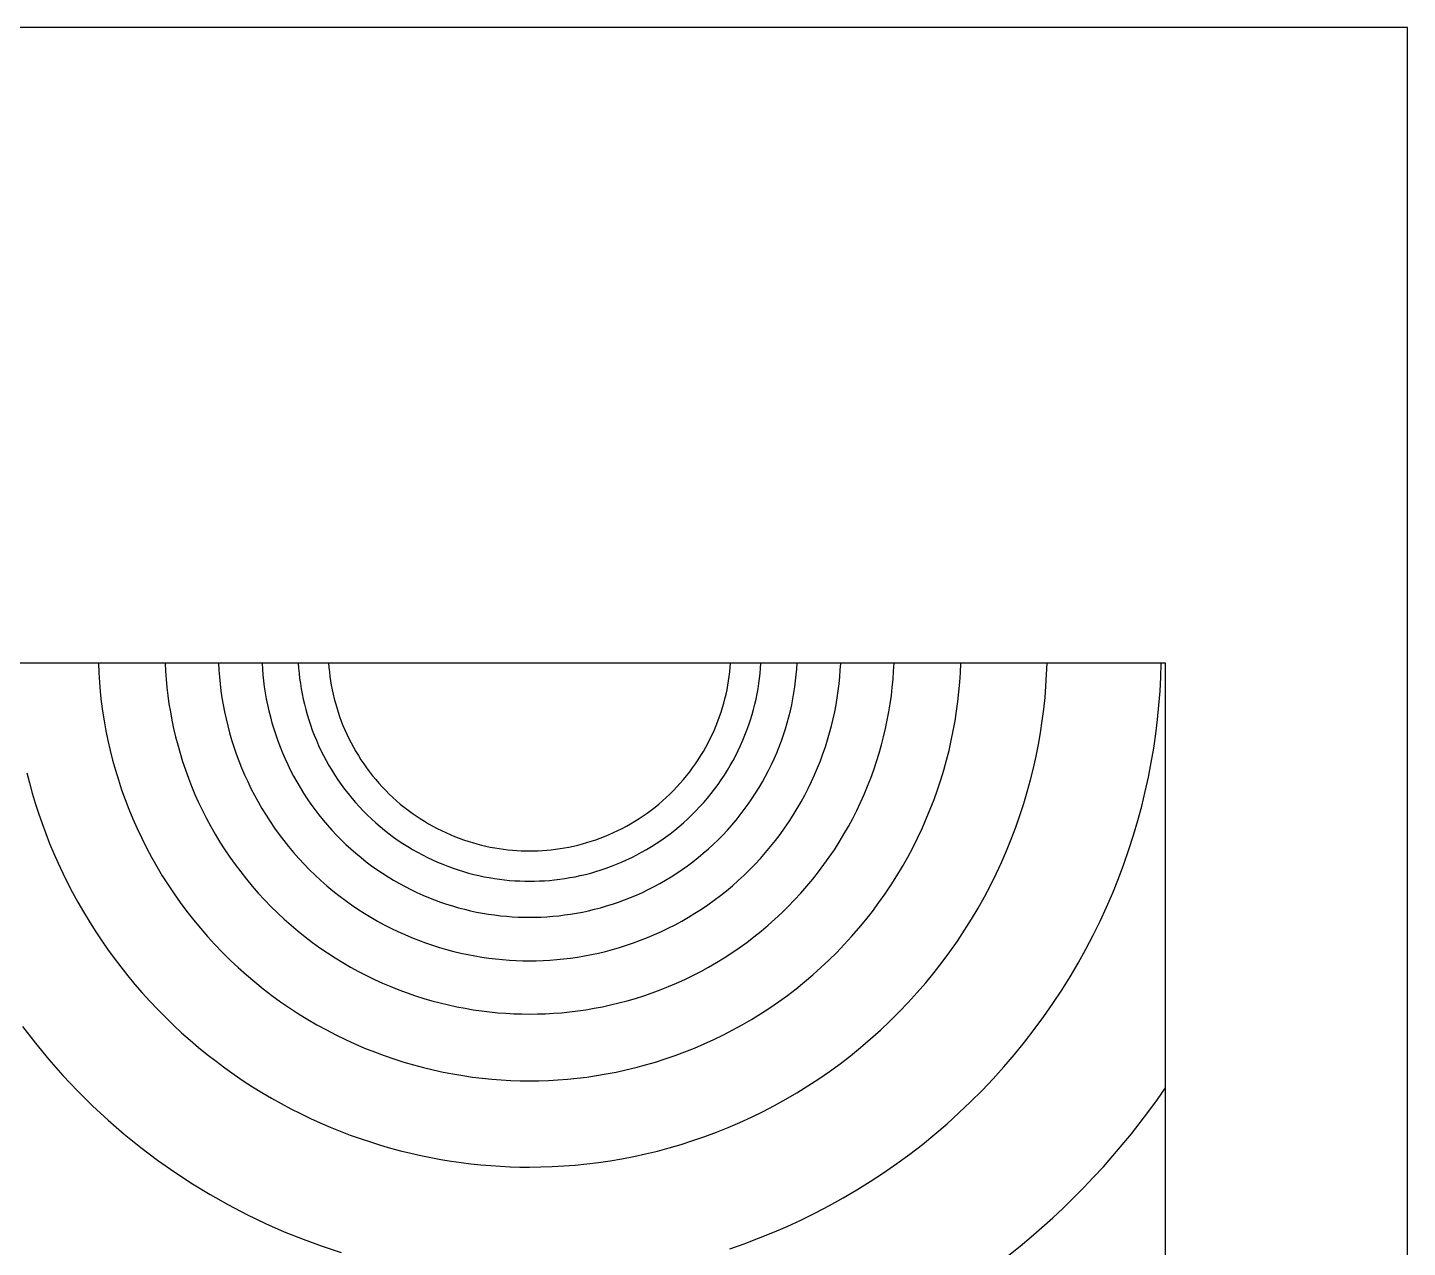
# Model space of a CAD drawing. Header units: millimetres. Extents: x -2212 to -1612, y 647 to 937.
# Drawn here: x -1680.2 to -1611.7, y 876.8 to 937.4 of the extents above; entities that cross this region are included whole.
import ezdxf

# ---------------------------------------------------------------- set-up
doc = ezdxf.new("R2010")
doc.units = ezdxf.units.MM
doc.header["$MEASUREMENT"] = 0
doc.layers.add('Default', color=18, linetype='Continuous', true_color=0x000000)
doc.layers.add('VF$DOT - Copy', color=20, linetype='Continuous', true_color=0xff4b00)

msp = doc.modelspace()

# ---------------------------------------------------------------- linework, layer by layer
at = {"layer": 'Default'}
msp.add_lwpolyline([(-2211.737, 647.384), (-1611.737, 647.384), (-1611.737, 937.384), (-2211.737, 937.384)], close=True, dxfattribs=at)
for points in [[(-1623.737, 905.839), (-1805.264, 905.839)], [(-1623.737, 678.93), (-1623.737, 905.839)]]:
    msp.add_lwpolyline(points, dxfattribs=at)
at = {"layer": 'VF$DOT - Copy'}
for points in [[(-1680.248, 900.4), (-1680.12, 899.898), (-1679.98, 899.396), (-1679.83, 898.895), (-1679.669, 898.394), (-1679.496, 897.894), (-1679.312, 897.396), (-1679.118, 896.899), (-1678.912, 896.405), (-1678.695, 895.913), (-1678.467, 895.423), (-1678.227, 894.937), (-1677.977, 894.455), (-1677.716, 893.976), (-1677.443, 893.501), (-1677.16, 893.032), (-1676.866, 892.567), (-1676.562, 892.107), (-1676.247, 891.653), (-1675.922, 891.206), (-1675.587, 890.765), (-1675.242, 890.33), (-1674.887, 889.903), (-1674.522, 889.483), (-1674.149, 889.07), (-1673.766, 888.666), (-1673.375, 888.27), (-1672.975, 887.883), (-1672.567, 887.504), (-1672.151, 887.135), (-1671.728, 886.775), (-1671.297, 886.424), (-1670.859, 886.084), (-1670.415, 885.753), (-1669.965, 885.432), (-1669.508, 885.122), (-1669.046, 884.823), (-1668.579, 884.534), (-1668.107, 884.256), (-1667.631, 883.988), (-1667.15, 883.732), (-1666.666, 883.487), (-1666.178, 883.252), (-1665.688, 883.029), (-1665.194, 882.817), (-1664.699, 882.616), (-1664.201, 882.427), (-1663.702, 882.248), (-1663.202, 882.081), (-1662.701, 881.924), (-1662.199, 881.779), (-1661.698, 881.645), (-1661.196, 881.521), (-1660.695, 881.408), (-1660.195, 881.306), (-1659.696, 881.214), (-1659.198, 881.133), (-1658.702, 881.061), (-1658.208, 881), (-1657.716, 880.949), (-1657.226, 880.907), (-1656.74, 880.875), (-1656.256, 880.853), (-1655.776, 880.839), (-1655.299, 880.835), (-1654.739, 880.841), (-1654.175, 880.86), (-1653.607, 880.891), (-1653.034, 880.935), (-1652.458, 880.992), (-1651.879, 881.063), (-1651.298, 881.148), (-1650.714, 881.247), (-1650.128, 881.361), (-1649.541, 881.488), (-1648.953, 881.631), (-1648.365, 881.788), (-1647.777, 881.961), (-1647.19, 882.148), (-1646.604, 882.351), (-1646.021, 882.569), (-1645.439, 882.802), (-1644.861, 883.051), (-1644.287, 883.315), (-1643.716, 883.594), (-1643.151, 883.888), (-1642.591, 884.198), (-1642.037, 884.522), (-1641.49, 884.862), (-1640.95, 885.216), (-1640.417, 885.584), (-1639.893, 885.966), (-1639.378, 886.362), (-1638.873, 886.772), (-1638.377, 887.195), (-1637.892, 887.631), (-1637.418, 888.079), (-1636.955, 888.539), (-1636.504, 889.011), (-1636.066, 889.493), (-1635.64, 889.987), (-1635.227, 890.49), (-1634.828, 891.003), (-1634.442, 891.525), (-1634.071, 892.055), (-1633.714, 892.594), (-1633.371, 893.14), (-1633.043, 893.692), (-1632.73, 894.251), (-1632.432, 894.815), (-1632.15, 895.384), (-1631.882, 895.958), (-1631.63, 896.535), (-1631.393, 897.116), (-1631.172, 897.699), (-1630.966, 898.284), (-1630.775, 898.871), (-1630.599, 899.459), (-1630.438, 900.047), (-1630.293, 900.635), (-1630.161, 901.222), (-1630.045, 901.808), (-1629.943, 902.393), (-1629.855, 902.975), (-1629.78, 903.554), (-1629.72, 904.131), (-1629.673, 904.704), (-1629.639, 905.274), (-1629.617, 905.839)], [(-1676.698, 905.839), (-1676.678, 905.369), (-1676.647, 904.895), (-1676.605, 904.419), (-1676.552, 903.939), (-1676.488, 903.458), (-1676.412, 902.974), (-1676.325, 902.488), (-1676.225, 902.001), (-1676.114, 901.514), (-1675.99, 901.025), (-1675.854, 900.537), (-1675.706, 900.049), (-1675.545, 899.563), (-1675.371, 899.077), (-1675.185, 898.593), (-1674.986, 898.111), (-1674.775, 897.633), (-1674.55, 897.157), (-1674.314, 896.685), (-1674.064, 896.218), (-1673.802, 895.755), (-1673.528, 895.297), (-1673.242, 894.845), (-1672.943, 894.399), (-1672.633, 893.959), (-1672.311, 893.527), (-1671.978, 893.102), (-1671.634, 892.685), (-1671.279, 892.277), (-1670.914, 891.877), (-1670.538, 891.487), (-1670.153, 891.106), (-1669.758, 890.735), (-1669.354, 890.375), (-1668.942, 890.025), (-1668.521, 889.686), (-1668.093, 889.358), (-1667.657, 889.042), (-1667.214, 888.738), (-1666.765, 888.445), (-1666.311, 888.164), (-1665.85, 887.896), (-1665.385, 887.64), (-1664.915, 887.397), (-1664.441, 887.166), (-1663.964, 886.947), (-1663.484, 886.742), (-1663.001, 886.549), (-1662.517, 886.369), (-1662.03, 886.201), (-1661.543, 886.046), (-1661.055, 885.904), (-1660.567, 885.774), (-1660.079, 885.656), (-1659.591, 885.55), (-1659.105, 885.456), (-1658.62, 885.375), (-1658.137, 885.304), (-1657.657, 885.246), (-1657.179, 885.198), (-1656.703, 885.161), (-1656.232, 885.136), (-1655.763, 885.12), (-1655.299, 885.115), (-1654.834, 885.12), (-1654.366, 885.136), (-1653.894, 885.161), (-1653.419, 885.198), (-1652.941, 885.246), (-1652.46, 885.304), (-1651.977, 885.375), (-1651.492, 885.456), (-1651.006, 885.55), (-1650.519, 885.656), (-1650.031, 885.774), (-1649.543, 885.904), (-1649.055, 886.046), (-1648.567, 886.201), (-1648.081, 886.369), (-1647.596, 886.549), (-1647.113, 886.742), (-1646.633, 886.947), (-1646.156, 887.166), (-1645.682, 887.397), (-1645.213, 887.64), (-1644.747, 887.896), (-1644.287, 888.164), (-1643.832, 888.445), (-1643.383, 888.738), (-1642.941, 889.042), (-1642.505, 889.358), (-1642.076, 889.686), (-1641.656, 890.025), (-1641.243, 890.375), (-1640.839, 890.735), (-1640.445, 891.106), (-1640.059, 891.487), (-1639.684, 891.877), (-1639.318, 892.277), (-1638.963, 892.685), (-1638.619, 893.102), (-1638.286, 893.527), (-1637.964, 893.959), (-1637.654, 894.399), (-1637.356, 894.845), (-1637.069, 895.297), (-1636.795, 895.755), (-1636.533, 896.218), (-1636.284, 896.685), (-1636.047, 897.157), (-1635.823, 897.633), (-1635.611, 898.111), (-1635.412, 898.593), (-1635.226, 899.077), (-1635.052, 899.563), (-1634.891, 900.049), (-1634.743, 900.537), (-1634.607, 901.025), (-1634.483, 901.514), (-1634.372, 902.001), (-1634.273, 902.488), (-1634.185, 902.974), (-1634.109, 903.458), (-1634.045, 903.939), (-1633.992, 904.419), (-1633.951, 904.895), (-1633.92, 905.369), (-1633.9, 905.839)], [(-1673.382, 905.839), (-1673.363, 905.442), (-1673.334, 905.043), (-1673.297, 904.641), (-1673.25, 904.237), (-1673.194, 903.831), (-1673.127, 903.424), (-1673.051, 903.015), (-1672.965, 902.605), (-1672.869, 902.194), (-1672.763, 901.783), (-1672.646, 901.372), (-1672.519, 900.962), (-1672.381, 900.552), (-1672.233, 900.144), (-1672.074, 899.737), (-1671.904, 899.332), (-1671.724, 898.93), (-1671.533, 898.53), (-1671.332, 898.133), (-1671.12, 897.74), (-1670.897, 897.351), (-1670.665, 896.967), (-1670.422, 896.587), (-1670.169, 896.213), (-1669.907, 895.844), (-1669.634, 895.481), (-1669.352, 895.125), (-1669.061, 894.775), (-1668.761, 894.432), (-1668.452, 894.097), (-1668.135, 893.77), (-1667.81, 893.45), (-1667.476, 893.139), (-1667.135, 892.837), (-1666.787, 892.544), (-1666.432, 892.259), (-1666.071, 891.985), (-1665.704, 891.719), (-1665.331, 891.464), (-1664.952, 891.219), (-1664.569, 890.984), (-1664.181, 890.759), (-1663.789, 890.544), (-1663.393, 890.34), (-1662.994, 890.147), (-1662.593, 889.964), (-1662.188, 889.792), (-1661.782, 889.63), (-1661.374, 889.479), (-1660.964, 889.339), (-1660.554, 889.209), (-1660.143, 889.09), (-1659.732, 888.981), (-1659.322, 888.882), (-1658.911, 888.793), (-1658.502, 888.715), (-1658.094, 888.646), (-1657.688, 888.587), (-1657.283, 888.538), (-1656.881, 888.498), (-1656.481, 888.468), (-1656.084, 888.446), (-1655.69, 888.433), (-1655.299, 888.429), (-1654.908, 888.433), (-1654.514, 888.446), (-1654.116, 888.468), (-1653.717, 888.498), (-1653.314, 888.538), (-1652.91, 888.587), (-1652.503, 888.646), (-1652.095, 888.715), (-1651.686, 888.793), (-1651.276, 888.882), (-1650.865, 888.981), (-1650.454, 889.09), (-1650.043, 889.209), (-1649.633, 889.339), (-1649.224, 889.479), (-1648.816, 889.63), (-1648.409, 889.792), (-1648.005, 889.964), (-1647.603, 890.147), (-1647.204, 890.34), (-1646.808, 890.544), (-1646.416, 890.759), (-1646.029, 890.984), (-1645.645, 891.219), (-1645.267, 891.464), (-1644.894, 891.719), (-1644.526, 891.985), (-1644.165, 892.259), (-1643.81, 892.544), (-1643.462, 892.837), (-1643.121, 893.139), (-1642.788, 893.45), (-1642.462, 893.77), (-1642.145, 894.097), (-1641.836, 894.432), (-1641.536, 894.775), (-1641.245, 895.125), (-1640.963, 895.481), (-1640.691, 895.844), (-1640.428, 896.213), (-1640.175, 896.587), (-1639.933, 896.967), (-1639.7, 897.351), (-1639.478, 897.74), (-1639.266, 898.133), (-1639.064, 898.53), (-1638.874, 898.93), (-1638.693, 899.332), (-1638.524, 899.737), (-1638.365, 900.144), (-1638.216, 900.552), (-1638.079, 900.962), (-1637.951, 901.372), (-1637.835, 901.783), (-1637.728, 902.194), (-1637.632, 902.605), (-1637.546, 903.015), (-1637.47, 903.424), (-1637.404, 903.831), (-1637.347, 904.237), (-1637.301, 904.641), (-1637.263, 905.043), (-1637.235, 905.442), (-1637.215, 905.839)], [(-1670.736, 905.839), (-1670.717, 905.501), (-1670.691, 905.161), (-1670.657, 904.819), (-1670.615, 904.475), (-1670.565, 904.13), (-1670.506, 903.783), (-1670.439, 903.435), (-1670.364, 903.087), (-1670.28, 902.737), (-1670.187, 902.388), (-1670.086, 902.039), (-1669.975, 901.69), (-1669.856, 901.342), (-1669.728, 900.995), (-1669.591, 900.65), (-1669.445, 900.306), (-1669.289, 899.965), (-1669.125, 899.625), (-1668.952, 899.289), (-1668.77, 898.956), (-1668.58, 898.626), (-1668.38, 898.3), (-1668.172, 897.978), (-1667.956, 897.661), (-1667.731, 897.348), (-1667.498, 897.041), (-1667.257, 896.739), (-1667.008, 896.442), (-1666.752, 896.152), (-1666.488, 895.868), (-1666.217, 895.591), (-1665.94, 895.321), (-1665.656, 895.057), (-1665.365, 894.801), (-1665.068, 894.553), (-1664.766, 894.313), (-1664.458, 894.08), (-1664.145, 893.856), (-1663.828, 893.64), (-1663.506, 893.432), (-1663.179, 893.233), (-1662.849, 893.043), (-1662.516, 892.862), (-1662.179, 892.689), (-1661.84, 892.526), (-1661.498, 892.371), (-1661.154, 892.225), (-1660.809, 892.089), (-1660.462, 891.961), (-1660.114, 891.842), (-1659.765, 891.732), (-1659.416, 891.631), (-1659.067, 891.539), (-1658.718, 891.456), (-1658.369, 891.381), (-1658.021, 891.315), (-1657.674, 891.257), (-1657.329, 891.207), (-1656.985, 891.165), (-1656.643, 891.131), (-1656.304, 891.106), (-1655.966, 891.087), (-1655.631, 891.076), (-1655.299, 891.073), (-1654.966, 891.076), (-1654.631, 891.087), (-1654.294, 891.106), (-1653.954, 891.131), (-1653.612, 891.165), (-1653.268, 891.207), (-1652.923, 891.257), (-1652.576, 891.315), (-1652.228, 891.381), (-1651.88, 891.456), (-1651.531, 891.539), (-1651.182, 891.631), (-1650.832, 891.732), (-1650.484, 891.842), (-1650.136, 891.961), (-1649.789, 892.089), (-1649.443, 892.225), (-1649.099, 892.371), (-1648.758, 892.526), (-1648.418, 892.689), (-1648.082, 892.862), (-1647.748, 893.043), (-1647.418, 893.233), (-1647.092, 893.432), (-1646.77, 893.64), (-1646.452, 893.856), (-1646.139, 894.08), (-1645.831, 894.313), (-1645.529, 894.553), (-1645.232, 894.801), (-1644.942, 895.057), (-1644.658, 895.321), (-1644.38, 895.591), (-1644.109, 895.868), (-1643.846, 896.152), (-1643.589, 896.442), (-1643.34, 896.739), (-1643.1, 897.041), (-1642.867, 897.348), (-1642.642, 897.661), (-1642.425, 897.978), (-1642.217, 898.3), (-1642.018, 898.626), (-1641.827, 898.956), (-1641.645, 899.289), (-1641.472, 899.625), (-1641.308, 899.965), (-1641.153, 900.306), (-1641.007, 900.65), (-1640.869, 900.995), (-1640.741, 901.342), (-1640.622, 901.69), (-1640.512, 902.039), (-1640.41, 902.388), (-1640.318, 902.737), (-1640.234, 903.087), (-1640.158, 903.435), (-1640.091, 903.783), (-1640.033, 904.13), (-1639.983, 904.475), (-1639.941, 904.819), (-1639.906, 905.161), (-1639.88, 905.501), (-1639.861, 905.839)], [(-1668.575, 905.839), (-1668.557, 905.549), (-1668.532, 905.258), (-1668.501, 904.964), (-1668.463, 904.67), (-1668.417, 904.374), (-1668.365, 904.076), (-1668.306, 903.779), (-1668.239, 903.48), (-1668.165, 903.181), (-1668.084, 902.882), (-1667.995, 902.583), (-1667.898, 902.285), (-1667.794, 901.988), (-1667.683, 901.691), (-1667.563, 901.396), (-1667.436, 901.102), (-1667.301, 900.81), (-1667.159, 900.52), (-1667.009, 900.233), (-1666.852, 899.948), (-1666.687, 899.667), (-1666.515, 899.388), (-1666.335, 899.114), (-1666.148, 898.843), (-1665.954, 898.576), (-1665.754, 898.314), (-1665.546, 898.057), (-1665.332, 897.804), (-1665.111, 897.557), (-1664.885, 897.315), (-1664.652, 897.078), (-1664.413, 896.848), (-1664.169, 896.624), (-1663.92, 896.406), (-1663.665, 896.194), (-1663.405, 895.989), (-1663.141, 895.791), (-1662.873, 895.6), (-1662.601, 895.416), (-1662.325, 895.24), (-1662.045, 895.07), (-1661.762, 894.908), (-1661.476, 894.754), (-1661.188, 894.607), (-1660.897, 894.468), (-1660.605, 894.336), (-1660.31, 894.212), (-1660.014, 894.096), (-1659.717, 893.987), (-1659.419, 893.886), (-1659.121, 893.793), (-1658.822, 893.707), (-1658.523, 893.628), (-1658.224, 893.557), (-1657.926, 893.494), (-1657.629, 893.437), (-1657.332, 893.388), (-1657.036, 893.346), (-1656.742, 893.31), (-1656.449, 893.281), (-1656.159, 893.259), (-1655.87, 893.244), (-1655.583, 893.235), (-1655.299, 893.231), (-1655.014, 893.235), (-1654.728, 893.244), (-1654.439, 893.259), (-1654.148, 893.281), (-1653.855, 893.31), (-1653.561, 893.346), (-1653.266, 893.388), (-1652.969, 893.437), (-1652.671, 893.494), (-1652.373, 893.557), (-1652.074, 893.628), (-1651.775, 893.707), (-1651.476, 893.793), (-1651.178, 893.886), (-1650.88, 893.987), (-1650.583, 894.096), (-1650.287, 894.212), (-1649.993, 894.336), (-1649.7, 894.468), (-1649.409, 894.607), (-1649.121, 894.754), (-1648.835, 894.908), (-1648.553, 895.07), (-1648.273, 895.24), (-1647.997, 895.416), (-1647.724, 895.6), (-1647.456, 895.791), (-1647.192, 895.989), (-1646.932, 896.194), (-1646.678, 896.406), (-1646.428, 896.624), (-1646.184, 896.848), (-1645.946, 897.078), (-1645.713, 897.315), (-1645.486, 897.557), (-1645.265, 897.804), (-1645.051, 898.057), (-1644.844, 898.314), (-1644.643, 898.576), (-1644.449, 898.843), (-1644.262, 899.114), (-1644.083, 899.388), (-1643.911, 899.667), (-1643.746, 899.948), (-1643.588, 900.233), (-1643.438, 900.52), (-1643.296, 900.81), (-1643.161, 901.102), (-1643.034, 901.396), (-1642.915, 901.691), (-1642.803, 901.988), (-1642.699, 902.285), (-1642.603, 902.583), (-1642.514, 902.882), (-1642.432, 903.181), (-1642.358, 903.48), (-1642.292, 903.779), (-1642.232, 904.076), (-1642.18, 904.374), (-1642.135, 904.67), (-1642.097, 904.964), (-1642.065, 905.258), (-1642.041, 905.549), (-1642.022, 905.839)], [(-1666.781, 905.839), (-1666.763, 905.589), (-1666.74, 905.338), (-1666.711, 905.085), (-1666.676, 904.831), (-1666.635, 904.576), (-1666.588, 904.32), (-1666.535, 904.064), (-1666.476, 903.807), (-1666.41, 903.55), (-1666.338, 903.292), (-1666.259, 903.035), (-1666.174, 902.779), (-1666.083, 902.523), (-1665.985, 902.268), (-1665.88, 902.015), (-1665.769, 901.762), (-1665.651, 901.512), (-1665.527, 901.263), (-1665.397, 901.017), (-1665.259, 900.772), (-1665.116, 900.531), (-1664.966, 900.292), (-1664.81, 900.057), (-1664.648, 899.824), (-1664.48, 899.596), (-1664.306, 899.371), (-1664.126, 899.151), (-1663.941, 898.934), (-1663.75, 898.722), (-1663.554, 898.515), (-1663.353, 898.313), (-1663.146, 898.116), (-1662.936, 897.924), (-1662.72, 897.737), (-1662.5, 897.556), (-1662.276, 897.381), (-1662.049, 897.211), (-1661.817, 897.048), (-1661.582, 896.891), (-1661.344, 896.74), (-1661.104, 896.595), (-1660.86, 896.456), (-1660.614, 896.324), (-1660.366, 896.199), (-1660.115, 896.08), (-1659.863, 895.967), (-1659.61, 895.861), (-1659.355, 895.762), (-1659.1, 895.669), (-1658.843, 895.582), (-1658.587, 895.503), (-1658.329, 895.429), (-1658.072, 895.362), (-1657.815, 895.301), (-1657.559, 895.247), (-1657.303, 895.199), (-1657.048, 895.156), (-1656.793, 895.12), (-1656.54, 895.09), (-1656.289, 895.065), (-1656.038, 895.047), (-1655.79, 895.033), (-1655.543, 895.025), (-1655.299, 895.023), (-1655.054, 895.025), (-1654.807, 895.033), (-1654.559, 895.047), (-1654.309, 895.065), (-1654.057, 895.09), (-1653.804, 895.12), (-1653.55, 895.156), (-1653.295, 895.199), (-1653.039, 895.247), (-1652.782, 895.301), (-1652.525, 895.362), (-1652.268, 895.429), (-1652.011, 895.503), (-1651.754, 895.582), (-1651.498, 895.669), (-1651.242, 895.762), (-1650.988, 895.861), (-1650.734, 895.967), (-1650.482, 896.08), (-1650.232, 896.199), (-1649.984, 896.324), (-1649.738, 896.456), (-1649.494, 896.595), (-1649.253, 896.74), (-1649.015, 896.891), (-1648.78, 897.048), (-1648.549, 897.211), (-1648.321, 897.381), (-1648.097, 897.556), (-1647.877, 897.737), (-1647.662, 897.924), (-1647.451, 898.116), (-1647.245, 898.313), (-1647.044, 898.515), (-1646.847, 898.722), (-1646.657, 898.934), (-1646.471, 899.151), (-1646.291, 899.371), (-1646.117, 899.596), (-1645.949, 899.824), (-1645.787, 900.057), (-1645.631, 900.292), (-1645.481, 900.531), (-1645.338, 900.772), (-1645.201, 901.017), (-1645.07, 901.263), (-1644.946, 901.512), (-1644.828, 901.762), (-1644.717, 902.015), (-1644.613, 902.268), (-1644.515, 902.523), (-1644.423, 902.779), (-1644.338, 903.035), (-1644.26, 903.292), (-1644.188, 903.55), (-1644.122, 903.807), (-1644.062, 904.064), (-1644.009, 904.32), (-1643.962, 904.576), (-1643.921, 904.831), (-1643.886, 905.085), (-1643.857, 905.338), (-1643.834, 905.589), (-1643.816, 905.839)], [(-1665.275, 905.839), (-1665.258, 905.623), (-1665.236, 905.405), (-1665.209, 905.186), (-1665.176, 904.966), (-1665.139, 904.746), (-1665.096, 904.525), (-1665.049, 904.303), (-1664.995, 904.081), (-1664.937, 903.859), (-1664.872, 903.637), (-1664.803, 903.415), (-1664.727, 903.194), (-1664.646, 902.973), (-1664.56, 902.753), (-1664.468, 902.534), (-1664.37, 902.317), (-1664.267, 902.101), (-1664.158, 901.887), (-1664.043, 901.674), (-1663.923, 901.464), (-1663.798, 901.256), (-1663.667, 901.051), (-1663.531, 900.848), (-1663.389, 900.648), (-1663.243, 900.452), (-1663.091, 900.258), (-1662.935, 900.069), (-1662.774, 899.883), (-1662.608, 899.701), (-1662.437, 899.523), (-1662.262, 899.349), (-1662.084, 899.179), (-1661.901, 899.015), (-1661.714, 898.854), (-1661.523, 898.699), (-1661.329, 898.549), (-1661.132, 898.403), (-1660.932, 898.263), (-1660.728, 898.128), (-1660.522, 897.998), (-1660.314, 897.874), (-1660.103, 897.755), (-1659.89, 897.642), (-1659.676, 897.534), (-1659.459, 897.432), (-1659.241, 897.336), (-1659.022, 897.245), (-1658.802, 897.159), (-1658.582, 897.08), (-1658.36, 897.006), (-1658.138, 896.937), (-1657.916, 896.874), (-1657.694, 896.817), (-1657.472, 896.765), (-1657.25, 896.718), (-1657.029, 896.676), (-1656.809, 896.64), (-1656.589, 896.609), (-1656.371, 896.583), (-1656.154, 896.562), (-1655.938, 896.546), (-1655.723, 896.535), (-1655.51, 896.528), (-1655.299, 896.526), (-1655.087, 896.528), (-1654.874, 896.535), (-1654.66, 896.546), (-1654.444, 896.562), (-1654.227, 896.583), (-1654.008, 896.609), (-1653.788, 896.64), (-1653.568, 896.676), (-1653.347, 896.718), (-1653.125, 896.765), (-1652.903, 896.817), (-1652.681, 896.874), (-1652.459, 896.937), (-1652.237, 897.006), (-1652.016, 897.08), (-1651.795, 897.159), (-1651.575, 897.245), (-1651.356, 897.336), (-1651.138, 897.432), (-1650.922, 897.534), (-1650.707, 897.642), (-1650.494, 897.755), (-1650.284, 897.874), (-1650.075, 897.998), (-1649.869, 898.128), (-1649.666, 898.263), (-1649.466, 898.403), (-1649.268, 898.549), (-1649.074, 898.699), (-1648.884, 898.854), (-1648.697, 899.015), (-1648.514, 899.179), (-1648.335, 899.349), (-1648.16, 899.523), (-1647.99, 899.701), (-1647.824, 899.883), (-1647.663, 900.069), (-1647.506, 900.258), (-1647.355, 900.452), (-1647.208, 900.648), (-1647.067, 900.848), (-1646.931, 901.051), (-1646.8, 901.256), (-1646.674, 901.464), (-1646.554, 901.674), (-1646.44, 901.887), (-1646.331, 902.101), (-1646.227, 902.317), (-1646.13, 902.534), (-1646.038, 902.753), (-1645.951, 902.973), (-1645.87, 903.194), (-1645.795, 903.415), (-1645.725, 903.637), (-1645.661, 903.859), (-1645.602, 904.081), (-1645.549, 904.303), (-1645.501, 904.525), (-1645.458, 904.746), (-1645.421, 904.966), (-1645.389, 905.186), (-1645.362, 905.405), (-1645.34, 905.623), (-1645.322, 905.839)], [(-1645.367, 876.784), (-1644.65, 877.033), (-1643.935, 877.301), (-1643.224, 877.588), (-1642.516, 877.893), (-1641.812, 878.218), (-1641.114, 878.561), (-1640.422, 878.923), (-1639.737, 879.303), (-1639.059, 879.702), (-1638.39, 880.119), (-1637.729, 880.554), (-1637.078, 881.007), (-1636.437, 881.476), (-1635.807, 881.963), (-1635.189, 882.467), (-1634.584, 882.986), (-1633.991, 883.522), (-1633.411, 884.072), (-1632.846, 884.637), (-1632.296, 885.216), (-1631.761, 885.809), (-1631.241, 886.415), (-1630.738, 887.033), (-1630.251, 887.663), (-1629.781, 888.303), (-1629.328, 888.954), (-1628.893, 889.615), (-1628.476, 890.285), (-1628.077, 890.962), (-1627.697, 891.648), (-1627.335, 892.34), (-1626.992, 893.038), (-1626.667, 893.741), (-1626.361, 894.449), (-1626.075, 895.161), (-1625.807, 895.875), (-1625.557, 896.593), (-1625.327, 897.311), (-1625.115, 898.031), (-1624.921, 898.752), (-1624.746, 899.472), (-1624.589, 900.191), (-1624.45, 900.908), (-1624.328, 901.623), (-1624.224, 902.336), (-1624.136, 903.045), (-1624.065, 903.751), (-1624.011, 904.452), (-1623.973, 905.148), (-1623.95, 905.839)], [(-1680.463, 887.818), (-1679.823, 886.986), (-1679.154, 886.175), (-1678.457, 885.386), (-1677.734, 884.619), (-1676.985, 883.878), (-1676.212, 883.162), (-1675.416, 882.473), (-1674.599, 881.813), (-1673.761, 881.181), (-1672.906, 880.579), (-1672.033, 880.008), (-1671.145, 879.468), (-1670.244, 878.96), (-1669.331, 878.484), (-1668.408, 878.041), (-1667.476, 877.63), (-1666.537, 877.253), (-1665.594, 876.907), (-1664.646, 876.595)], [(-1631.512, 876.461), (-1630.957, 876.909), (-1630.409, 877.367), (-1629.871, 877.836), (-1629.34, 878.315), (-1628.819, 878.804), (-1628.306, 879.303), (-1627.803, 879.811), (-1627.31, 880.328), (-1626.826, 880.855), (-1626.353, 881.39), (-1625.89, 881.933), (-1625.437, 882.485), (-1624.995, 883.044), (-1624.565, 883.611), (-1624.145, 884.184), (-1623.737, 884.765)]]:
    msp.add_lwpolyline(points, dxfattribs=at)

doc.saveas('drawing.dxf')
